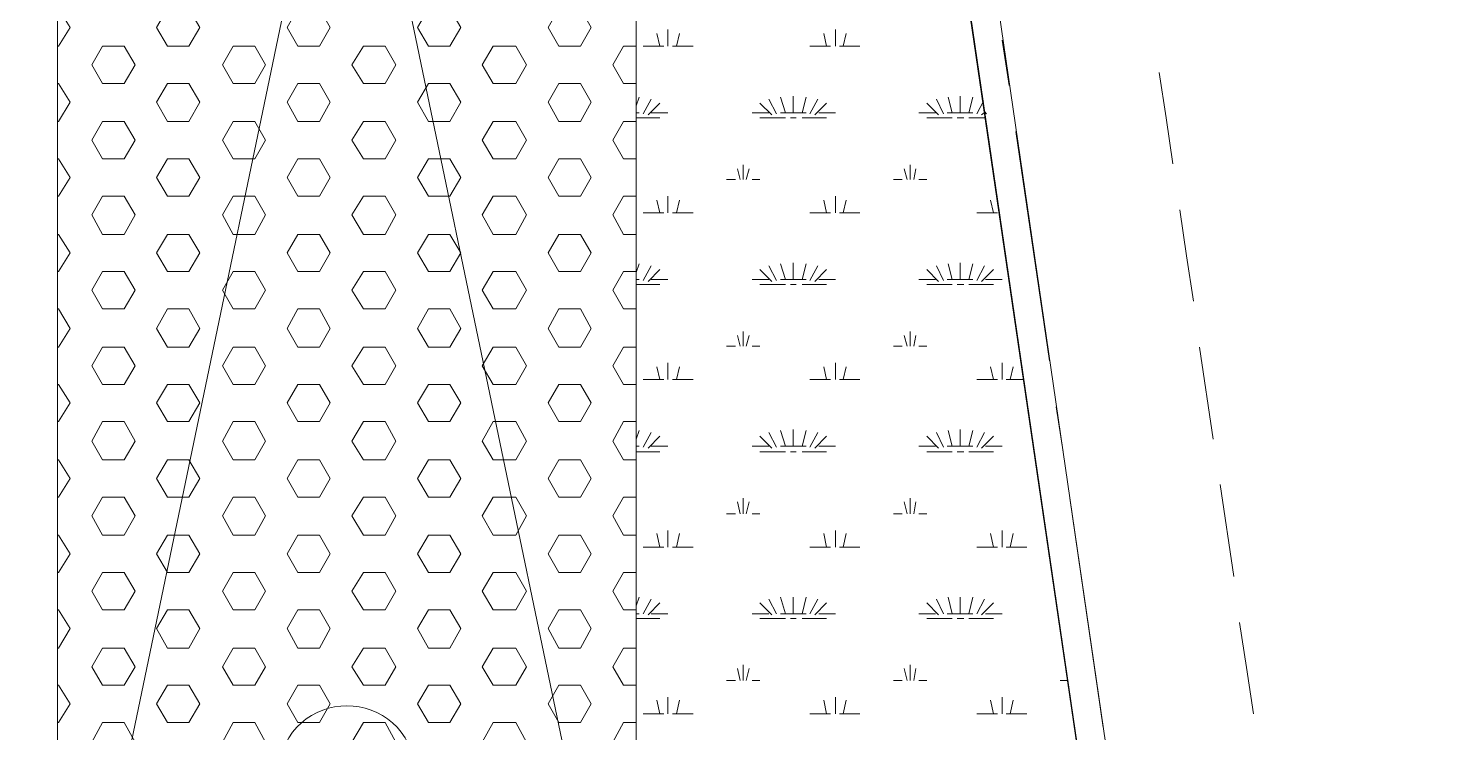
# Model space of a CAD drawing. Header units: millimetres. Extents: x -15161 to 10473752, y -72817 to 33960.
# Drawn here: x 39425 to 40031, y 1205 to 1509 of the extents above; entities that cross this region are included whole.
import ezdxf

# ---------------------------------------------------------------- set-up
doc = ezdxf.new("R2010")
doc.units = ezdxf.units.MM
doc.layers.add('PDF_幾何圖形', color=7, linetype='Continuous')

# ---------------------------------------------------------------- blocks, each defined once
blk = doc.blocks.new('拆除後的建築底圖1131126')
at = {"layer": 'PDF_幾何圖形', "lineweight": 0}
for points in [[(12781.02, -313.48), (13428.83, -230.07), (13785.33, 239.48), (13353.46, 3189.75), (13155.73, 3160.54), (13077.4, 3697.84), (13089.26, 3697.84), (13165.89, 3174.51), (13363.62, 3203.3), (13592.68, 1643.06), (13797.61, 236.52), (13435.18, -241.5), (12782.71, -325.76)], [(13204.85, 1501.22), (13205.27, 1501.22), (13210.35, 1509.27), (13205.27, 1517.31), (13204.85, 1517.31)], [(13468.2, 1501.22), (13468.2, 1508.42)], [(13540.61, 1501.22), (13540.61, 1508.42)], [(13464.82, 1501.22), (13463.55, 1506.73)], [(13472.01, 1501.22), (13473.28, 1506.73)], [(13536.8, 1501.22), (13535.52, 1506.73)], [(13543.99, 1501.22), (13545.26, 1506.73)], [(13615.55, 1484.29), (13612.58, 1503.76)], [(13454.65, 1501.22), (13449.15, 1501.22), (13444.49, 1493.18), (13449.15, 1485.13), (13454.65, 1485.13)], [(13457.62, 1501.22), (13466.51, 1501.22)], [(13470.32, 1501.22), (13479.21, 1501.22)], [(13529.6, 1501.22), (13538.49, 1501.22)], [(13542.3, 1501.22), (13551.19, 1501.22)], [(13686.26, 1450.42), (13683.29, 1470.32), (13680.33, 1489.79)], [(13204.85, 1468.62), (13205.27, 1468.62), (13210.35, 1477.09), (13205.27, 1485.13), (13204.85, 1485.13)], [(13454.65, 1475.4), (13455.93, 1479.21)], [(13457.62, 1472.01), (13461.01, 1478.36)], [(13515.2, 1472.01), (13511.81, 1478.36)], [(13519.01, 1472.43), (13516.9, 1479.21)], [(13522.4, 1472.43), (13522.4, 1479.63)], [(13526.21, 1472.43), (13527.9, 1479.21)], [(13529.6, 1472.01), (13532.98, 1478.36)], [(13587.18, 1472.01), (13584.22, 1478.36)], [(13590.99, 1472.43), (13589.3, 1479.21)], [(13594.38, 1472.43), (13594.38, 1479.63)], [(13598.19, 1472.43), (13599.88, 1479.21)], [(13601.58, 1472.01), (13604.54, 1477.51)], [(13454.65, 1472.43), (13455.93, 1472.43)], [(13459.74, 1471.59), (13464.82, 1476.67)], [(13461.01, 1472.43), (13468.2, 1472.43)], [(13504.62, 1472.43), (13511.81, 1472.43)], [(13513.08, 1471.59), (13508, 1476.67)], [(13516.9, 1472.43), (13527.9, 1472.43)], [(13531.71, 1471.59), (13536.8, 1476.67)], [(13533.41, 1472.43), (13540.61, 1472.43)], [(13576.59, 1472.43), (13583.79, 1472.43)], [(13585.06, 1471.59), (13579.98, 1476.67)], [(13588.87, 1472.43), (13599.88, 1472.43)], [(13603.69, 1471.59), (13605.39, 1472.86)], [(13605.39, 1472.43), (13605.81, 1472.01)], [(13454.65, 1468.62), (13449.15, 1468.62), (13444.49, 1460.58), (13449.15, 1452.53), (13454.65, 1452.53)], [(13454.65, 1470.32), (13464.82, 1470.32)], [(13508, 1470.32), (13519.01, 1470.32)], [(13521.13, 1470.32), (13523.67, 1470.32)], [(13526.21, 1470.32), (13536.8, 1470.32)], [(13579.98, 1470.32), (13590.99, 1470.32)], [(13593.11, 1470.32), (13596.07, 1470.32)], [(13598.19, 1470.32), (13605.39, 1470.32)], [(13632.91, 1365.31), (13618.51, 1464.39)], [(13204.85, 1436.44), (13205.27, 1436.44), (13210.35, 1444.49), (13205.27, 1452.53), (13204.85, 1452.53)], [(13499.54, 1443.64), (13498.27, 1448.3)], [(13500.81, 1443.64), (13500.81, 1449.99)], [(13502.08, 1443.64), (13503.35, 1448.3)], [(13571.51, 1443.64), (13570.24, 1448.3)], [(13572.78, 1443.64), (13572.78, 1449.99)], [(13574.48, 1443.64), (13575.32, 1448.3)], [(13493.61, 1443.64), (13497.42, 1443.64)], [(13504.62, 1443.64), (13508, 1443.64)], [(13565.59, 1443.64), (13569.4, 1443.64)], [(13576.59, 1443.64), (13579.98, 1443.64)], [(13454.65, 1436.44), (13449.15, 1436.44), (13444.49, 1428.4), (13449.15, 1419.93), (13454.65, 1419.93)], [(13468.2, 1429.25), (13468.2, 1436.44)], [(13540.61, 1429.25), (13540.61, 1436.44)], [(13457.62, 1429.25), (13466.51, 1429.25)], [(13464.82, 1429.25), (13463.55, 1434.75)], [(13470.32, 1429.25), (13479.21, 1429.25)], [(13472.01, 1429.25), (13473.28, 1434.75)], [(13529.6, 1429.25), (13538.49, 1429.25)], [(13536.8, 1429.25), (13535.52, 1434.75)], [(13542.3, 1429.25), (13551.19, 1429.25)], [(13543.99, 1429.25), (13545.26, 1434.75)], [(13601.58, 1429.25), (13610.47, 1429.25)], [(13608.77, 1429.25), (13607.5, 1434.75)], [(13695.15, 1391.14), (13692.18, 1410.62), (13689.22, 1430.52)], [(13204.85, 1403.84), (13205.27, 1403.84), (13210.35, 1411.89), (13205.27, 1419.93), (13204.85, 1419.93)], [(13454.65, 1403.42), (13455.93, 1407.23)], [(13457.62, 1400.03), (13461.01, 1406.38)], [(13515.2, 1400.03), (13511.81, 1406.38)], [(13519.01, 1400.45), (13516.9, 1407.23)], [(13522.4, 1400.45), (13522.4, 1407.65)], [(13526.21, 1400.45), (13527.9, 1407.23)], [(13529.6, 1400.03), (13532.98, 1406.38)], [(13587.18, 1400.03), (13584.22, 1406.38)], [(13590.99, 1400.45), (13589.3, 1407.23)], [(13594.38, 1400.45), (13594.38, 1407.65)], [(13598.19, 1400.45), (13599.88, 1407.23)], [(13601.58, 1400.03), (13604.96, 1406.38)], [(13454.65, 1403.84), (13449.15, 1403.84), (13444.49, 1395.8), (13449.15, 1387.75), (13454.65, 1387.75)], [(13454.65, 1400.45), (13455.93, 1400.45)], [(13459.74, 1399.61), (13464.82, 1404.69)], [(13461.01, 1400.45), (13468.2, 1400.45)], [(13504.62, 1400.45), (13511.81, 1400.45)], [(13513.08, 1399.61), (13508, 1404.69)], [(13516.9, 1400.45), (13527.9, 1400.45)], [(13531.71, 1399.61), (13536.8, 1404.69)], [(13533.41, 1400.45), (13540.61, 1400.45)], [(13576.59, 1400.45), (13583.79, 1400.45)], [(13585.06, 1399.61), (13579.98, 1404.69)], [(13588.87, 1400.45), (13599.88, 1400.45)], [(13603.69, 1399.61), (13608.77, 1404.69)], [(13605.39, 1400.45), (13612.58, 1400.45)], [(13454.65, 1398.34), (13464.82, 1398.34)], [(13508, 1398.34), (13519.01, 1398.34)], [(13521.13, 1398.34), (13523.67, 1398.34)], [(13526.21, 1398.34), (13536.8, 1398.34)], [(13579.98, 1398.34), (13590.99, 1398.34)], [(13593.11, 1398.34), (13596.07, 1398.34)], [(13598.19, 1398.34), (13608.77, 1398.34)], [(13204.85, 1371.24), (13205.27, 1371.24), (13210.35, 1379.28), (13205.27, 1387.75), (13204.85, 1387.75)], [(13499.54, 1371.66), (13498.27, 1376.32)], [(13500.81, 1371.66), (13500.81, 1378.01)], [(13502.08, 1371.66), (13503.35, 1376.32)], [(13571.51, 1371.66), (13570.24, 1376.32)], [(13572.78, 1371.66), (13572.78, 1378.01)], [(13574.48, 1371.66), (13575.32, 1376.32)], [(13454.65, 1371.24), (13449.15, 1371.24), (13444.49, 1363.19), (13449.15, 1355.15), (13454.65, 1355.15)], [(13493.61, 1371.66), (13497.42, 1371.66)], [(13504.62, 1371.66), (13508, 1371.66)], [(13565.59, 1371.66), (13569.4, 1371.66)], [(13576.59, 1371.66), (13579.98, 1371.66)], [(13703.62, 1331.44), (13697.69, 1371.24)], [(13464.82, 1357.27), (13463.55, 1362.77)], [(13468.2, 1357.27), (13468.2, 1364.46)], [(13472.01, 1357.27), (13473.28, 1362.77)], [(13536.8, 1357.27), (13535.52, 1362.77)], [(13540.61, 1357.27), (13540.61, 1364.46)], [(13543.99, 1357.27), (13545.26, 1362.77)], [(13608.77, 1357.27), (13607.5, 1362.77)], [(13612.58, 1357.27), (13612.58, 1364.46)], [(13615.97, 1357.27), (13617.24, 1362.77)], [(13457.62, 1357.27), (13466.51, 1357.27)], [(13470.32, 1357.27), (13479.21, 1357.27)], [(13529.6, 1357.27), (13538.49, 1357.27)], [(13542.3, 1357.27), (13551.19, 1357.27)], [(13601.58, 1357.27), (13610.47, 1357.27)], [(13614.28, 1357.27), (13621.9, 1357.27)], [(13204.85, 1339.06), (13205.27, 1339.06), (13210.35, 1347.11), (13205.27, 1355.15), (13204.85, 1355.15)], [(13638.83, 1325.94), (13635.87, 1345.41)], [(13454.65, 1339.06), (13449.15, 1339.06), (13444.49, 1330.59), (13449.15, 1322.55), (13454.65, 1322.55)], [(13454.65, 1331.44), (13455.93, 1335.25)], [(13457.62, 1328.05), (13461.01, 1334.4)], [(13459.74, 1327.63), (13464.82, 1332.71)], [(13513.08, 1327.63), (13508, 1332.71)], [(13515.2, 1328.05), (13511.81, 1334.4)], [(13519.01, 1328.48), (13516.9, 1335.25)], [(13522.4, 1328.48), (13522.4, 1335.67)], [(13526.21, 1328.48), (13527.9, 1335.25)], [(13529.6, 1328.05), (13532.98, 1334.4)], [(13531.71, 1327.63), (13536.8, 1332.71)], [(13585.06, 1327.63), (13579.98, 1332.71)], [(13587.18, 1328.05), (13584.22, 1334.4)], [(13590.99, 1328.48), (13589.3, 1335.25)], [(13594.38, 1328.48), (13594.38, 1335.67)], [(13598.19, 1328.48), (13599.88, 1335.25)], [(13601.58, 1328.05), (13604.96, 1334.4)], [(13603.69, 1327.63), (13608.77, 1332.71)], [(13454.65, 1328.48), (13455.93, 1328.48)], [(13461.01, 1328.48), (13468.2, 1328.48)], [(13504.62, 1328.48), (13511.81, 1328.48)], [(13516.9, 1328.48), (13527.9, 1328.48)], [(13533.41, 1328.48), (13540.61, 1328.48)], [(13576.59, 1328.48), (13583.79, 1328.48)], [(13588.87, 1328.48), (13599.88, 1328.48)], [(13605.39, 1328.48), (13612.58, 1328.48)], [(13204.85, 1306.46), (13205.27, 1306.46), (13210.35, 1314.5), (13205.27, 1322.55), (13204.85, 1322.55)], [(13454.65, 1325.94), (13464.82, 1325.94)], [(13508, 1325.94), (13519.01, 1325.94)], [(13521.13, 1325.94), (13523.67, 1325.94)], [(13526.21, 1325.94), (13536.8, 1325.94)], [(13579.98, 1325.94), (13590.99, 1325.94)], [(13593.11, 1325.94), (13596.07, 1325.94)], [(13598.19, 1325.94), (13608.77, 1325.94)], [(13712.51, 1272.16), (13706.58, 1311.96)], [(13454.65, 1306.46), (13449.15, 1306.46), (13444.49, 1298.41), (13449.15, 1289.95), (13454.65, 1289.95)], [(13499.54, 1299.26), (13498.27, 1304.34)], [(13500.81, 1299.26), (13500.81, 1306.04)], [(13502.08, 1299.26), (13503.35, 1304.34)], [(13571.51, 1299.26), (13570.24, 1304.34)], [(13572.78, 1299.26), (13572.78, 1306.04)], [(13574.48, 1299.26), (13575.32, 1304.34)], [(13656.19, 1206.96), (13641.8, 1306.04)], [(13493.61, 1299.26), (13497.42, 1299.26)], [(13504.62, 1299.26), (13508, 1299.26)], [(13565.59, 1299.26), (13569.4, 1299.26)], [(13576.59, 1299.26), (13579.98, 1299.26)], [(13204.85, 1273.86), (13205.27, 1273.86), (13210.35, 1281.9), (13205.27, 1289.95), (13204.85, 1289.95)], [(13464.82, 1284.87), (13463.55, 1290.79)], [(13468.2, 1284.87), (13468.2, 1292.06)], [(13472.01, 1284.87), (13473.28, 1290.79)], [(13536.8, 1284.87), (13535.52, 1290.79)], [(13540.61, 1284.87), (13540.61, 1292.06)], [(13543.99, 1284.87), (13545.26, 1290.79)], [(13608.77, 1284.87), (13607.5, 1290.79)], [(13612.58, 1284.87), (13612.58, 1292.06)], [(13615.97, 1284.87), (13617.24, 1290.79)], [(13457.62, 1284.87), (13466.51, 1284.87)], [(13470.32, 1284.87), (13479.21, 1284.87)], [(13529.6, 1284.87), (13538.49, 1284.87)], [(13542.3, 1284.87), (13551.19, 1284.87)], [(13601.58, 1284.87), (13610.47, 1284.87)], [(13614.28, 1284.87), (13623.17, 1284.87)], [(13454.65, 1273.86), (13449.15, 1273.86), (13444.49, 1265.81), (13449.15, 1257.77), (13454.65, 1257.77)], [(13454.65, 1259.46), (13455.93, 1263.27)], [(13457.62, 1256.07), (13461.01, 1262.42)], [(13459.74, 1255.65), (13464.82, 1260.73)], [(13513.08, 1255.65), (13508, 1260.73)], [(13515.2, 1256.07), (13511.81, 1262.42)], [(13519.01, 1256.07), (13516.9, 1263.27)], [(13522.4, 1256.07), (13522.4, 1263.27)], [(13526.21, 1256.07), (13527.9, 1263.27)], [(13529.6, 1256.07), (13532.98, 1262.42)], [(13531.71, 1255.65), (13536.8, 1260.73)], [(13585.06, 1255.65), (13579.98, 1260.73)], [(13587.18, 1256.07), (13584.22, 1262.42)], [(13590.99, 1256.07), (13589.3, 1263.27)], [(13594.38, 1256.07), (13594.38, 1263.27)], [(13598.19, 1256.07), (13599.88, 1263.27)], [(13601.58, 1256.07), (13604.96, 1262.42)], [(13603.69, 1255.65), (13608.77, 1260.73)], [(13204.85, 1241.25), (13205.27, 1241.25), (13210.35, 1249.72), (13205.27, 1257.77), (13204.85, 1257.77)], [(13454.65, 1256.07), (13455.93, 1256.07)], [(13454.65, 1253.96), (13464.82, 1253.96)], [(13461.01, 1256.07), (13468.2, 1256.07)], [(13504.62, 1256.07), (13511.81, 1256.07)], [(13508, 1253.96), (13519.01, 1253.96)], [(13516.9, 1256.07), (13527.9, 1256.07)], [(13521.13, 1253.96), (13523.67, 1253.96)], [(13526.21, 1253.96), (13536.8, 1253.96)], [(13533.41, 1256.07), (13540.61, 1256.07)], [(13576.59, 1256.07), (13583.79, 1256.07)], [(13579.98, 1253.96), (13590.99, 1253.96)], [(13588.87, 1256.07), (13599.88, 1256.07)], [(13593.11, 1253.96), (13596.07, 1253.96)], [(13598.19, 1253.96), (13608.77, 1253.96)], [(13605.39, 1256.07), (13612.58, 1256.07)], [(13720.98, 1212.89), (13718.01, 1232.79), (13715.05, 1252.26)], [(13454.65, 1241.25), (13449.15, 1241.25), (13444.49, 1233.21), (13449.15, 1225.17), (13454.65, 1225.17)], [(13499.54, 1227.28), (13498.27, 1232.36)], [(13500.81, 1227.28), (13500.81, 1234.06)], [(13502.08, 1227.28), (13503.35, 1232.36)], [(13571.51, 1227.28), (13570.24, 1232.36)], [(13572.78, 1227.28), (13572.78, 1234.06)], [(13574.48, 1227.28), (13575.32, 1232.36)], [(13204.85, 1209.08), (13205.27, 1209.08), (13210.35, 1217.12), (13205.27, 1225.17), (13204.85, 1225.17)], [(13493.61, 1227.28), (13497.42, 1227.28)], [(13504.62, 1227.28), (13508, 1227.28)], [(13565.59, 1227.28), (13569.4, 1227.28)], [(13576.59, 1227.28), (13579.98, 1227.28)], [(13637.56, 1227.28), (13640.95, 1227.28)], [(13464.82, 1212.89), (13463.55, 1218.81)], [(13468.2, 1212.89), (13468.2, 1220.08)], [(13472.01, 1212.89), (13473.28, 1218.81)], [(13536.8, 1212.89), (13535.52, 1218.81)], [(13540.61, 1212.89), (13540.61, 1220.08)], [(13543.99, 1212.89), (13545.26, 1218.81)], [(13608.77, 1212.89), (13607.5, 1218.81)], [(13612.58, 1212.89), (13612.58, 1220.08)], [(13615.97, 1212.89), (13617.24, 1218.81)], [(13457.62, 1212.89), (13466.51, 1212.89)], [(13470.32, 1212.89), (13479.21, 1212.89)], [(13529.6, 1212.89), (13538.49, 1212.89)], [(13542.3, 1212.89), (13551.19, 1212.89)], [(13601.58, 1212.89), (13610.47, 1212.89)], [(13614.28, 1212.89), (13623.17, 1212.89)], [(13454.65, 1209.08), (13449.15, 1209.08), (13444.49, 1200.61), (13449.15, 1192.56), (13454.65, 1192.56)]]:
    blk.add_lwpolyline(points, dxfattribs=at)
blk.add_lwpolyline([(13204.85, 3028.86), (12854.69, 3028.86, -0.000209), (12854.27, 625.2)], format="xyb", dxfattribs=at)
for points in [[(13491.91, 2247.68), (13454.65, 2247.68), (13454.65, 447.37), (13754.85, 447.37)], [(13204.85, 1047.34), (13204.85, 1647.72), (13454.65, 1647.72), (13454.65, 1047.34)], [(13454.65, 1047.34), (13329.75, 1647.72), (13204.85, 1047.34), (13329.75, 1647.72)], [(13204.85, 1047.34), (13204.85, 1647.72), (13454.65, 1647.72), (13454.65, 1047.34)], [(13261.58, 1517.31), (13252.27, 1517.31), (13247.61, 1509.27), (13252.27, 1501.22), (13261.58, 1501.22), (13266.24, 1509.27)], [(13317.9, 1517.31), (13308.58, 1517.31), (13303.92, 1509.27), (13308.58, 1501.22), (13317.9, 1501.22), (13322.55, 1509.27)], [(13374.21, 1517.31), (13364.89, 1517.31), (13360.24, 1509.27), (13364.89, 1501.22), (13374.21, 1501.22), (13378.87, 1509.27)], [(13430.52, 1517.31), (13421.21, 1517.31), (13416.55, 1509.27), (13421.21, 1501.22), (13430.52, 1501.22), (13435.18, 1509.27)], [(13233.64, 1501.22), (13224.32, 1501.22), (13219.67, 1493.18), (13224.32, 1485.13), (13233.64, 1485.13), (13238.3, 1493.18)], [(13289.95, 1501.22), (13280.64, 1501.22), (13275.98, 1493.18), (13280.64, 1485.13), (13289.95, 1485.13), (13294.61, 1493.18)], [(13346.26, 1501.22), (13336.95, 1501.22), (13331.87, 1493.18), (13336.95, 1485.13), (13346.26, 1485.13), (13350.92, 1493.18)], [(13402.58, 1501.22), (13392.84, 1501.22), (13388.18, 1493.18), (13392.84, 1485.13), (13402.58, 1485.13), (13407.23, 1493.18)], [(13261.58, 1485.13), (13252.27, 1485.13), (13247.61, 1477.09), (13252.27, 1468.62), (13261.58, 1468.62), (13266.24, 1477.09)], [(13317.9, 1485.13), (13308.58, 1485.13), (13303.92, 1477.09), (13308.58, 1468.62), (13317.9, 1468.62), (13322.55, 1477.09)], [(13374.21, 1485.13), (13364.89, 1485.13), (13360.24, 1477.09), (13364.89, 1468.62), (13374.21, 1468.62), (13378.87, 1477.09)], [(13430.52, 1485.13), (13421.21, 1485.13), (13416.55, 1477.09), (13421.21, 1468.62), (13430.52, 1468.62), (13435.18, 1477.09)], [(13233.64, 1468.62), (13224.32, 1468.62), (13219.67, 1460.58), (13224.32, 1452.53), (13233.64, 1452.53), (13238.3, 1460.58)], [(13289.95, 1468.62), (13280.64, 1468.62), (13275.98, 1460.58), (13280.64, 1452.53), (13289.95, 1452.53), (13294.61, 1460.58)], [(13346.26, 1468.62), (13336.95, 1468.62), (13331.87, 1460.58), (13336.95, 1452.53), (13346.26, 1452.53), (13350.92, 1460.58)], [(13402.58, 1468.62), (13392.84, 1468.62), (13388.18, 1460.58), (13392.84, 1452.53), (13402.58, 1452.53), (13407.23, 1460.58)], [(13261.58, 1452.53), (13252.27, 1452.53), (13247.61, 1444.49), (13252.27, 1436.44), (13261.58, 1436.44), (13266.24, 1444.49)], [(13317.9, 1452.53), (13308.58, 1452.53), (13303.92, 1444.49), (13308.58, 1436.44), (13317.9, 1436.44), (13322.55, 1444.49)], [(13374.21, 1452.53), (13364.89, 1452.53), (13360.24, 1444.49), (13364.89, 1436.44), (13374.21, 1436.44), (13378.87, 1444.49)], [(13430.52, 1452.53), (13421.21, 1452.53), (13416.55, 1444.49), (13421.21, 1436.44), (13430.52, 1436.44), (13435.18, 1444.49)], [(13233.64, 1436.44), (13224.32, 1436.44), (13219.67, 1428.4), (13224.32, 1419.93), (13233.64, 1419.93), (13238.3, 1428.4)], [(13289.95, 1436.44), (13280.64, 1436.44), (13275.98, 1428.4), (13280.64, 1419.93), (13289.95, 1419.93), (13294.61, 1428.4)], [(13346.26, 1436.44), (13336.95, 1436.44), (13331.87, 1428.4), (13336.95, 1419.93), (13346.26, 1419.93), (13350.92, 1428.4)], [(13402.58, 1436.44), (13392.84, 1436.44), (13388.18, 1428.4), (13392.84, 1419.93), (13402.58, 1419.93), (13407.23, 1428.4)], [(13261.58, 1419.93), (13252.27, 1419.93), (13247.61, 1411.89), (13252.27, 1403.84), (13261.58, 1403.84), (13266.24, 1411.89)], [(13317.9, 1419.93), (13308.58, 1419.93), (13303.92, 1411.89), (13308.58, 1403.84), (13317.9, 1403.84), (13322.55, 1411.89)], [(13374.21, 1419.93), (13364.89, 1419.93), (13360.24, 1411.89), (13364.89, 1403.84), (13374.21, 1403.84), (13378.87, 1411.89)], [(13430.52, 1419.93), (13421.21, 1419.93), (13416.55, 1411.89), (13421.21, 1403.84), (13430.52, 1403.84), (13435.18, 1411.89)], [(13233.64, 1403.84), (13224.32, 1403.84), (13219.67, 1395.8), (13224.32, 1387.75), (13233.64, 1387.75), (13238.3, 1395.8)], [(13289.95, 1403.84), (13280.64, 1403.84), (13275.98, 1395.8), (13280.64, 1387.75), (13289.95, 1387.75), (13294.61, 1395.8)], [(13346.26, 1403.84), (13336.95, 1403.84), (13331.87, 1395.8), (13336.95, 1387.75), (13346.26, 1387.75), (13350.92, 1395.8)], [(13402.58, 1403.84), (13392.84, 1403.84), (13388.18, 1395.8), (13392.84, 1387.75), (13402.58, 1387.75), (13407.23, 1395.8)], [(13261.58, 1387.75), (13252.27, 1387.75), (13247.61, 1379.28), (13252.27, 1371.24), (13261.58, 1371.24), (13266.24, 1379.28)], [(13317.9, 1387.75), (13308.58, 1387.75), (13303.92, 1379.28), (13308.58, 1371.24), (13317.9, 1371.24), (13322.55, 1379.28)], [(13374.21, 1387.75), (13364.89, 1387.75), (13360.24, 1379.28), (13364.89, 1371.24), (13374.21, 1371.24), (13378.87, 1379.28)], [(13430.52, 1387.75), (13421.21, 1387.75), (13416.55, 1379.28), (13421.21, 1371.24), (13430.52, 1371.24), (13435.18, 1379.28)], [(13233.64, 1371.24), (13224.32, 1371.24), (13219.67, 1363.19), (13224.32, 1355.15), (13233.64, 1355.15), (13238.3, 1363.19)], [(13289.95, 1371.24), (13280.64, 1371.24), (13275.98, 1363.19), (13280.64, 1355.15), (13289.95, 1355.15), (13294.61, 1363.19)], [(13346.26, 1371.24), (13336.95, 1371.24), (13331.87, 1363.19), (13336.95, 1355.15), (13346.26, 1355.15), (13350.92, 1363.19)], [(13402.58, 1371.24), (13392.84, 1371.24), (13388.18, 1363.19), (13392.84, 1355.15), (13402.58, 1355.15), (13407.23, 1363.19)], [(13261.58, 1355.15), (13252.27, 1355.15), (13247.61, 1347.11), (13252.27, 1339.06), (13261.58, 1339.06), (13266.24, 1347.11)], [(13317.9, 1355.15), (13308.58, 1355.15), (13303.92, 1347.11), (13308.58, 1339.06), (13317.9, 1339.06), (13322.55, 1347.11)], [(13374.21, 1355.15), (13364.89, 1355.15), (13360.24, 1347.11), (13364.89, 1339.06), (13374.21, 1339.06), (13378.87, 1347.11)], [(13430.52, 1355.15), (13421.21, 1355.15), (13416.55, 1347.11), (13421.21, 1339.06), (13430.52, 1339.06), (13435.18, 1347.11)], [(13233.64, 1339.06), (13224.32, 1339.06), (13219.67, 1330.59), (13224.32, 1322.55), (13233.64, 1322.55), (13238.3, 1330.59)], [(13289.95, 1339.06), (13280.64, 1339.06), (13275.98, 1330.59), (13280.64, 1322.55), (13289.95, 1322.55), (13294.61, 1330.59)], [(13346.26, 1339.06), (13336.95, 1339.06), (13331.87, 1330.59), (13336.95, 1322.55), (13346.26, 1322.55), (13350.92, 1330.59)], [(13402.58, 1339.06), (13392.84, 1339.06), (13388.18, 1330.59), (13392.84, 1322.55), (13402.58, 1322.55), (13407.23, 1330.59)], [(13261.58, 1322.55), (13252.27, 1322.55), (13247.61, 1314.5), (13252.27, 1306.46), (13261.58, 1306.46), (13266.24, 1314.5)], [(13317.9, 1322.55), (13308.58, 1322.55), (13303.92, 1314.5), (13308.58, 1306.46), (13317.9, 1306.46), (13322.55, 1314.5)], [(13374.21, 1322.55), (13364.89, 1322.55), (13360.24, 1314.5), (13364.89, 1306.46), (13374.21, 1306.46), (13378.87, 1314.5)], [(13430.52, 1322.55), (13421.21, 1322.55), (13416.55, 1314.5), (13421.21, 1306.46), (13430.52, 1306.46), (13435.18, 1314.5)], [(13233.64, 1306.46), (13224.32, 1306.46), (13219.67, 1298.41), (13224.32, 1289.95), (13233.64, 1289.95), (13238.3, 1298.41)], [(13289.95, 1306.46), (13280.64, 1306.46), (13275.98, 1298.41), (13280.64, 1289.95), (13289.95, 1289.95), (13294.61, 1298.41)], [(13346.26, 1306.46), (13336.95, 1306.46), (13331.87, 1298.41), (13336.95, 1289.95), (13346.26, 1289.95), (13350.92, 1298.41)], [(13402.58, 1306.46), (13392.84, 1306.46), (13388.18, 1298.41), (13392.84, 1289.95), (13402.58, 1289.95), (13407.23, 1298.41)], [(13261.58, 1289.95), (13252.27, 1289.95), (13247.61, 1281.9), (13252.27, 1273.86), (13261.58, 1273.86), (13266.24, 1281.9)], [(13317.9, 1289.95), (13308.58, 1289.95), (13303.92, 1281.9), (13308.58, 1273.86), (13317.9, 1273.86), (13322.55, 1281.9)], [(13374.21, 1289.95), (13364.89, 1289.95), (13360.24, 1281.9), (13364.89, 1273.86), (13374.21, 1273.86), (13378.87, 1281.9)], [(13430.52, 1289.95), (13421.21, 1289.95), (13416.55, 1281.9), (13421.21, 1273.86), (13430.52, 1273.86), (13435.18, 1281.9)], [(13233.64, 1273.86), (13224.32, 1273.86), (13219.67, 1265.81), (13224.32, 1257.77), (13233.64, 1257.77), (13238.3, 1265.81)], [(13289.95, 1273.86), (13280.64, 1273.86), (13275.98, 1265.81), (13280.64, 1257.77), (13289.95, 1257.77), (13294.61, 1265.81)], [(13346.26, 1273.86), (13336.95, 1273.86), (13331.87, 1265.81), (13336.95, 1257.77), (13346.26, 1257.77), (13350.92, 1265.81)], [(13402.58, 1273.86), (13392.84, 1273.86), (13388.18, 1265.81), (13392.84, 1257.77), (13402.58, 1257.77), (13407.23, 1265.81)], [(13261.58, 1257.77), (13252.27, 1257.77), (13247.61, 1249.72), (13252.27, 1241.25), (13261.58, 1241.25), (13266.24, 1249.72)], [(13317.9, 1257.77), (13308.58, 1257.77), (13303.92, 1249.72), (13308.58, 1241.25), (13317.9, 1241.25), (13322.55, 1249.72)], [(13374.21, 1257.77), (13364.89, 1257.77), (13360.24, 1249.72), (13364.89, 1241.25), (13374.21, 1241.25), (13378.87, 1249.72)], [(13430.52, 1257.77), (13421.21, 1257.77), (13416.55, 1249.72), (13421.21, 1241.25), (13430.52, 1241.25), (13435.18, 1249.72)], [(13233.64, 1241.25), (13224.32, 1241.25), (13219.67, 1233.21), (13224.32, 1225.17), (13233.64, 1225.17), (13238.3, 1233.21)], [(13289.95, 1241.25), (13280.64, 1241.25), (13275.98, 1233.21), (13280.64, 1225.17), (13289.95, 1225.17), (13294.61, 1233.21)], [(13346.26, 1241.25), (13336.95, 1241.25), (13331.87, 1233.21), (13336.95, 1225.17), (13346.26, 1225.17), (13350.92, 1233.21)], [(13402.58, 1241.25), (13392.84, 1241.25), (13388.18, 1233.21), (13392.84, 1225.17), (13402.58, 1225.17), (13407.23, 1233.21)], [(13261.58, 1225.17), (13252.27, 1225.17), (13247.61, 1217.12), (13252.27, 1209.08), (13261.58, 1209.08), (13266.24, 1217.12)], [(13317.9, 1225.17), (13308.58, 1225.17), (13303.92, 1217.12), (13308.58, 1209.08), (13317.9, 1209.08), (13322.55, 1217.12)], [(13374.21, 1225.17), (13364.89, 1225.17), (13360.24, 1217.12), (13364.89, 1209.08), (13374.21, 1209.08), (13378.87, 1217.12)], [(13430.52, 1225.17), (13421.21, 1225.17), (13416.55, 1217.12), (13421.21, 1209.08), (13430.52, 1209.08), (13435.18, 1217.12)], [(13233.64, 1209.08), (13224.32, 1209.08), (13219.67, 1200.61), (13224.32, 1192.56), (13233.64, 1192.56), (13238.3, 1200.61)], [(13289.95, 1209.08), (13280.64, 1209.08), (13275.98, 1200.61), (13280.64, 1192.56), (13289.95, 1192.56), (13294.61, 1200.61)], [(13346.26, 1209.08), (13336.95, 1209.08), (13331.87, 1200.61), (13336.95, 1192.56), (13346.26, 1192.56), (13350.92, 1200.61)], [(13402.58, 1209.08), (13392.84, 1209.08), (13388.18, 1200.61), (13392.84, 1192.56), (13402.58, 1192.56), (13407.23, 1200.61)]]:
    blk.add_lwpolyline(points, close=True, dxfattribs=at)
at = {"layer": 'PDF_幾何圖形', "lineweight": 5}
blk.add_lwpolyline([(13204.85, 1047.34), (13204.85, 1647.72), (13454.65, 1647.72), (13454.65, 1047.34)], close=True, dxfattribs=at)
at = {"layer": 'PDF_幾何圖形', "lineweight": 13}
for points in [[(13615.55, 1484.29), (13612.58, 1503.76)], [(13632.91, 1365.31), (13618.51, 1464.39)], [(13638.83, 1325.94), (13635.87, 1345.41)], [(13656.19, 1206.96), (13641.8, 1306.04)]]:
    blk.add_lwpolyline(points, dxfattribs=at)
at = {"layer": 'PDF_幾何圖形', "lineweight": 0}
blk.add_open_spline([(13204.85, 702.26), (13204.85, 1477.8), (13204.85, 2253.33), (13204.85, 3028.86)], degree=3, dxfattribs=at)
at = {"layer": 'PDF_幾何圖形', "lineweight": 5}
blk.add_open_spline([(13359.39, 1187.06), (13356.91, 1226.03), (13302.6, 1226.03), (13300.11, 1187.06)], degree=3, dxfattribs=at)

msp = doc.modelspace()

# ---------------------------------------------------------------- block references
at = {"color": 30}
msp.add_blockref('拆除後的建築底圖1131126', (26233.2578, 0), dxfattribs=at)

doc.saveas('drawing.dxf')
